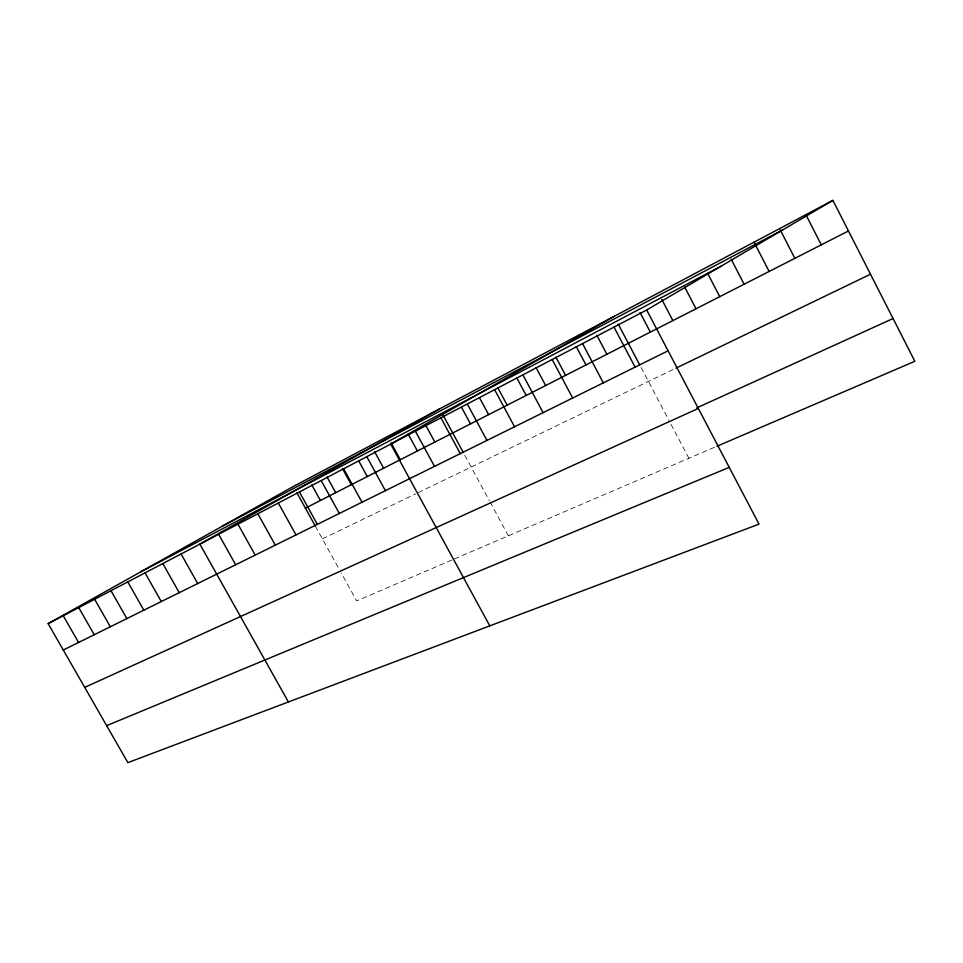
<?xml version="1.0" encoding="UTF-8"?>
<svg xmlns="http://www.w3.org/2000/svg" width="963" height="963" viewBox="0 0 963 963"><rect width="100%" height="100%" fill="white"/><g stroke="black" fill="none" stroke-linecap="round" stroke-linejoin="round"><path stroke-width="0.72" stroke-dasharray="4.82 3.61" d="M322.4 538.871L415.655 493.838M418.255 492.587L675.966 368.143M451.779 560.069L356.695 600.888L341.239 572.949M454.428 558.937L715.581 446.832M315.322 526.087L339.108 569.097M464.78 455.258L489.397 500.76M490.071 502L508.344 535.789M641.069 367.481L669.02 420.53M671.006 424.31L688.906 458.28"/><path stroke-width="1.44" d="M646.679 309.978L759.013 524.125L127.874 762.636L48.15 623.639L646.679 309.978L832.887 200.364L914.85 361.294L716.941 446.254M614.141 316.358L390.701 444.124L489.794 625.866M439.682 408.866L199.859 544.131L288.406 701.967M48.15 623.639L293.402 486.435L832.887 200.364M223.151 525.726L782.967 229.748M140.538 571.95L720.866 266.306M305.403 508.151L848.475 230.964M63.293 650.037L668.093 350.809M675.966 368.143L870.504 274.214M696.803 407.879L893.062 318.524M84.708 687.377L698.319 408.42M106.664 725.657L729.232 467.356M78.749 607.605L94.242 634.737M63.245 615.73L78.569 642.49M94.651 599.263L110.324 626.769M127.79 581.893L143.836 610.193M110.998 590.704L126.851 618.595M162.807 563.548L179.238 592.678M145.052 572.853L161.29 601.562M181.068 553.978L197.704 583.542M237.945 524.173L255.195 555.097M218.637 534.296L235.67 564.751M257.831 513.748L275.298 545.154M278.319 503.011L296.002 534.91M321.185 480.549L339.325 513.472M311.831 485.003L320.39 500.495M299.433 491.949L317.333 524.354M296.929 492.815L315.322 526.087M343.635 468.788L362.004 502.253M342.419 468.487L351.326 484.714M327.059 477.022L335.69 492.695M374.559 451.623L383.623 468.223M366.783 456.655L385.405 490.673M358.994 461.409L367.3 476.553M391.171 442.908L400.319 459.7M425.526 424.888L434.855 442.077M415.39 431.183L434.518 466.381M408.156 434L417.388 450.985M443.112 415.197L463.359 452.634M440.91 417.81L460.302 453.621M479.526 397.755L488.602 414.644M467.308 403.979L486.953 440.428M461.458 407.217L470.462 423.901M498.003 388.065L507.176 405.158M494.609 389.666L514.543 426.778M522.885 374.848L543.096 412.658M516.71 377.761L526.183 395.456M555.916 357.201L565.57 375.353M552.16 359.5L572.66 398.02M536.078 367.601L545.648 385.525M582.519 343.598L603.32 382.865M576.235 346.548L585.986 364.941M596.855 335.256L606.907 354.264M618.198 324.062L639.733 364.941M613.997 327.095L635.111 367.132M661.834 299.493L672.872 320.595M640.082 312.578L650.326 332.103M684.693 287.094L696.008 308.786M707.649 273.384L719.746 296.664M731.218 259.3L744.122 284.229M754.053 242.17L769.148 271.458M780.271 229.904L794.872 258.325M805.875 214.689L821.295 244.831"/></g></svg>
